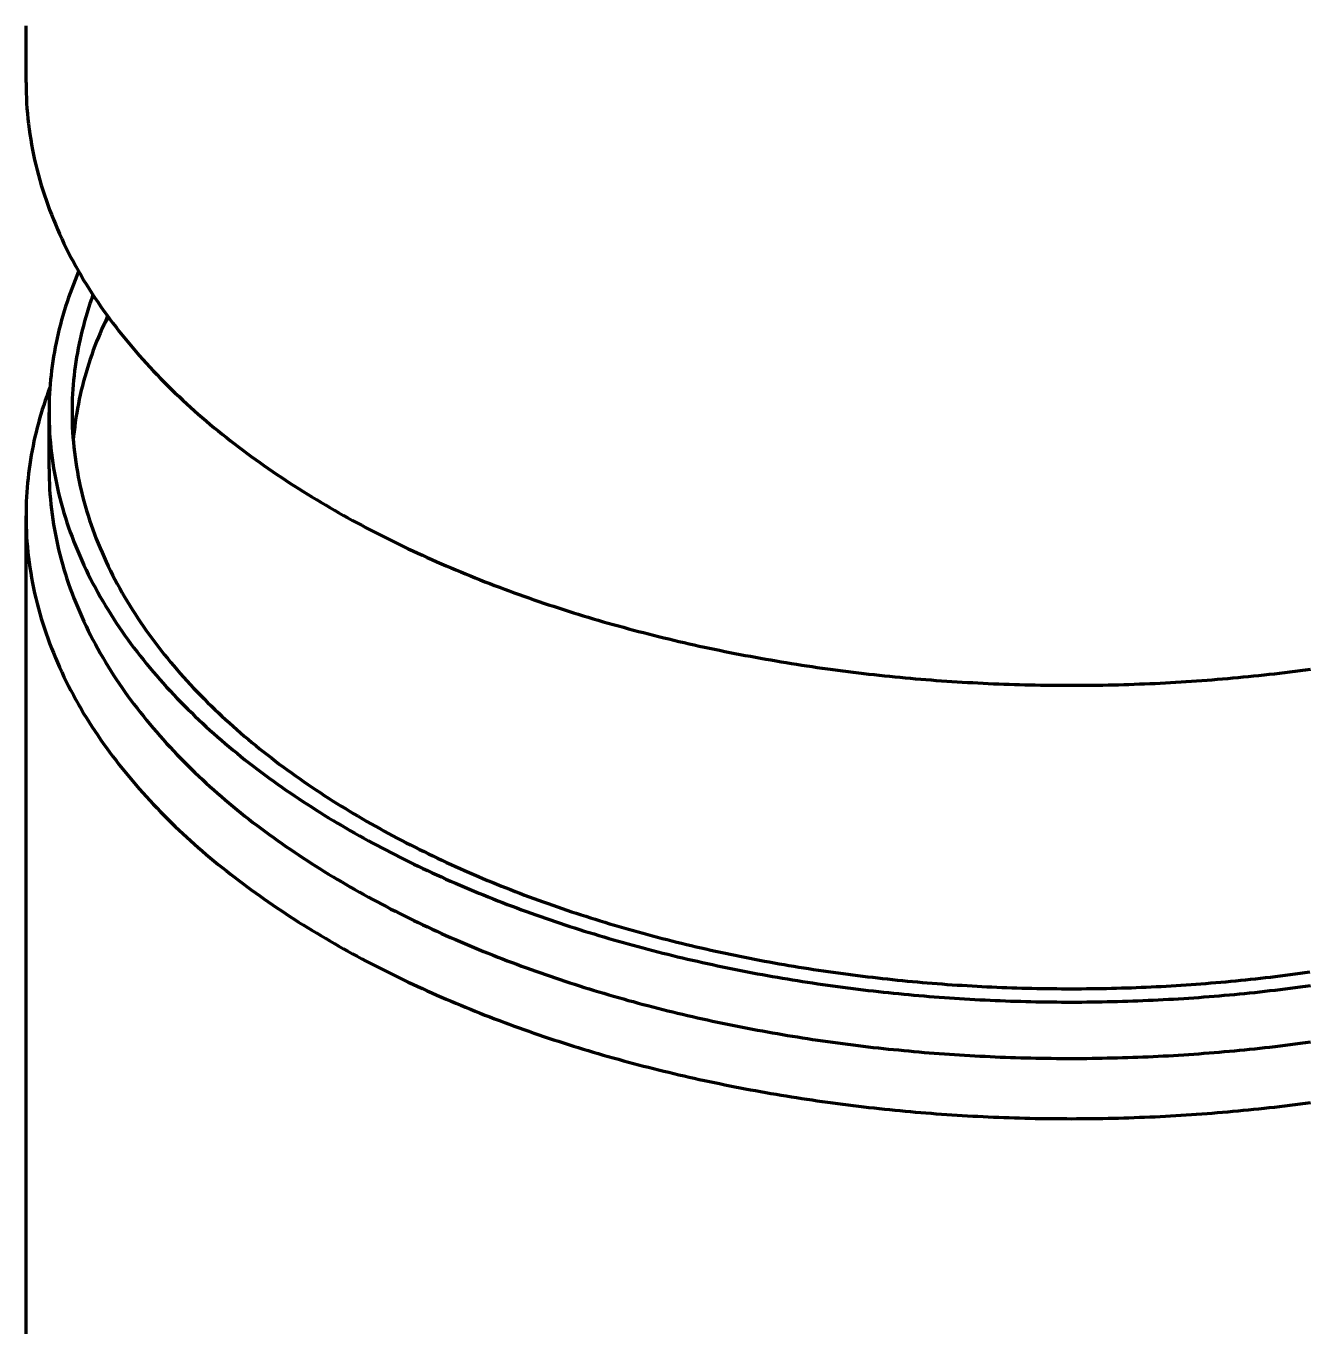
# Model space of a CAD drawing. Header units: millimetres. Extents: x 0 to 594, y 0 to 420.
# Drawn here: x 207.31 to 229.6, y 208.22 to 230.82 of the extents above; entities that cross this region are included whole.
import ezdxf

# ---------------------------------------------------------------- set-up
doc = ezdxf.new("R2010")
doc.units = ezdxf.units.MM
doc.layers.add('01-VISIBLE', color=7, linetype='CONTINUOUS', lineweight=70)

msp = doc.modelspace()

# ---------------------------------------------------------------- linework, layer by layer
at = {"layer": '01-VISIBLE'}
for p, q in [((207.313, 229.838), (207.313, 230.818)), ((207.713, 223.123), (207.713, 224.103)), ((207.313, 206.106), (207.313, 222.306))]:
    msp.add_line(p, q, dxfattribs=at)
for points in [[(207.313, 229.838), (207.313, 229.747), (207.315, 229.657), (207.319, 229.566), (207.323, 229.476), (207.33, 229.385), (207.337, 229.295), (207.346, 229.205), (207.356, 229.115), (207.367, 229.025), (207.38, 228.935), (207.394, 228.846), (207.409, 228.757), (207.426, 228.668), (207.444, 228.579), (207.463, 228.49), (207.484, 228.402), (207.505, 228.314), (207.528, 228.226), (207.553, 228.139), (207.578, 228.052), (207.605, 227.966), (207.632, 227.879), (207.661, 227.794), (207.691, 227.708), (207.723, 227.623), (207.755, 227.539), (207.788, 227.454), (207.823, 227.371), (207.858, 227.287), (207.895, 227.204), (207.933, 227.122), (207.971, 227.04), (208.011, 226.959), (208.052, 226.878), (208.093, 226.797), (208.136, 226.717), (208.179, 226.638), (208.224, 226.559), (208.269, 226.481), (208.315, 226.403), (208.363, 226.325), (208.41, 226.249), (208.459, 226.172), (208.509, 226.096), (208.559, 226.021), (208.61, 225.946), (208.662, 225.872), (208.715, 225.799), (208.769, 225.725), (208.823, 225.653), (208.878, 225.581), (208.933, 225.509), (208.99, 225.438), (209.047, 225.368), (209.104, 225.298), (209.162, 225.229), (209.221, 225.16), (209.281, 225.092), (209.341, 225.024), (209.402, 224.957), (209.463, 224.89), (209.525, 224.824), (209.587, 224.758), (209.65, 224.693), (209.714, 224.629), (209.778, 224.565), (209.843, 224.501), (209.908, 224.438), (209.973, 224.376), (210.039, 224.314), (210.106, 224.252), (210.173, 224.191), (210.24, 224.131), (210.308, 224.071), (210.377, 224.012), (210.445, 223.953), (210.515, 223.894), (210.584, 223.836), (210.654, 223.779), (210.725, 223.722), (210.795, 223.665), (210.867, 223.609), (210.938, 223.554), (211.01, 223.499), (211.082, 223.444), (211.155, 223.39), (211.228, 223.336), (211.301, 223.283), (211.375, 223.231), (211.449, 223.178), (211.523, 223.127), (211.598, 223.075), (211.673, 223.024), (211.748, 222.974), (211.824, 222.924), (211.9, 222.874), (211.976, 222.825), (212.052, 222.777), (212.129, 222.728), (212.206, 222.681), (212.283, 222.633), (212.36, 222.586), (212.438, 222.54), (212.516, 222.494), (212.594, 222.448), (212.673, 222.403), (212.751, 222.358), (212.83, 222.313), (212.909, 222.269), (212.989, 222.226), (213.068, 222.183), (213.148, 222.14), (213.228, 222.097), (213.308, 222.055), (213.389, 222.014), (213.47, 221.972), (213.55, 221.932), (213.631, 221.891), (213.713, 221.851), (213.794, 221.811), (213.876, 221.772), (213.957, 221.733), (214.039, 221.695), (214.122, 221.656), (214.204, 221.619), (214.286, 221.581), (214.369, 221.544), (214.452, 221.507), (214.535, 221.471), (214.618, 221.435), (214.701, 221.399), (214.785, 221.364), (214.868, 221.329), (214.952, 221.295), (215.036, 221.261), (215.12, 221.227), (215.204, 221.193), (215.288, 221.16), (215.373, 221.127), (215.457, 221.095), (215.542, 221.063), (215.627, 221.031), (215.712, 220.999), (215.797, 220.968), (215.882, 220.938), (215.967, 220.907), (216.053, 220.877), (216.138, 220.847), (216.224, 220.818), (216.31, 220.789), (216.396, 220.76), (216.482, 220.732), (216.568, 220.703), (216.654, 220.676), (216.74, 220.648), (216.827, 220.621), (216.913, 220.594), (217, 220.568), (217.086, 220.541), (217.173, 220.516), (217.26, 220.49), (217.347, 220.465), (217.434, 220.44), (217.521, 220.415), (217.609, 220.391), (217.696, 220.367), (217.783, 220.343), (217.871, 220.32), (217.958, 220.296), (218.046, 220.274), (218.134, 220.251), (218.222, 220.229), (218.309, 220.207), (218.397, 220.185), (218.485, 220.164), (218.574, 220.143), (218.662, 220.122), (218.75, 220.102), (218.838, 220.082), (218.927, 220.062), (219.015, 220.042), (219.104, 220.023), (219.192, 220.004), (219.281, 219.985), (219.369, 219.967), (219.458, 219.949), (219.547, 219.931), (219.636, 219.913), (219.725, 219.896), (219.814, 219.879), (219.903, 219.863), (219.992, 219.846), (220.081, 219.83), (220.17, 219.814), (220.259, 219.799), (220.349, 219.783), (220.438, 219.768), (220.527, 219.754), (220.617, 219.739), (220.706, 219.725), (220.796, 219.711), (220.885, 219.698), (220.975, 219.684), (221.065, 219.671), (221.154, 219.658), (221.244, 219.646), (221.334, 219.634), (221.423, 219.622), (221.513, 219.61), (221.603, 219.598), (221.693, 219.587), (221.783, 219.576), (221.873, 219.566), (221.963, 219.555), (222.053, 219.545), (222.143, 219.536), (222.233, 219.526), (222.323, 219.517), (222.413, 219.508), (222.503, 219.499), (222.594, 219.491), (222.684, 219.482), (222.774, 219.474), (222.864, 219.467), (222.955, 219.459), (223.045, 219.452), (223.135, 219.445), (223.225, 219.439), (223.316, 219.432), (223.406, 219.426), (223.497, 219.42), (223.587, 219.415), (223.677, 219.41), (223.768, 219.405), (223.858, 219.4), (223.949, 219.395), (224.039, 219.391), (224.13, 219.387), (224.22, 219.383), (224.311, 219.38), (224.401, 219.377), (224.492, 219.374), (224.582, 219.371), (224.673, 219.369), (224.763, 219.367), (224.854, 219.365), (224.945, 219.363), (225.035, 219.362), (225.126, 219.361), (225.216, 219.36), (225.307, 219.359), (225.397, 219.359), (225.488, 219.359), (225.579, 219.359), (225.669, 219.359), (225.76, 219.36), (225.85, 219.361), (225.941, 219.362), (226.031, 219.364), (226.122, 219.366), (226.213, 219.368), (226.303, 219.37), (226.394, 219.373), (226.484, 219.375), (226.575, 219.379), (226.665, 219.382), (226.756, 219.385), (226.846, 219.389), (226.937, 219.393), (227.027, 219.398), (227.118, 219.402), (227.208, 219.407), (227.298, 219.413), (227.389, 219.418), (227.479, 219.424), (227.57, 219.43), (227.66, 219.436), (227.75, 219.442), (227.841, 219.449), (227.931, 219.456), (228.021, 219.463), (228.112, 219.471), (228.202, 219.479), (228.292, 219.487), (228.382, 219.495), (228.472, 219.504), (228.563, 219.513), (228.653, 219.522), (228.743, 219.531), (228.833, 219.541), (228.923, 219.551), (229.013, 219.561), (229.103, 219.572), (229.193, 219.582), (229.283, 219.594), (229.372, 219.605), (229.462, 219.616), (229.552, 219.628), (229.642, 219.64)], [(208.227, 226.553), (208.196, 226.478), (208.165, 226.403), (208.136, 226.327), (208.107, 226.251), (208.079, 226.174), (208.052, 226.098), (208.026, 226.021), (208.001, 225.943), (207.977, 225.866), (207.954, 225.788), (207.932, 225.709), (207.911, 225.631), (207.891, 225.552), (207.872, 225.473), (207.854, 225.394), (207.837, 225.314), (207.821, 225.234), (207.806, 225.154), (207.793, 225.074), (207.78, 224.994), (207.768, 224.913), (207.758, 224.833), (207.748, 224.752), (207.74, 224.671), (207.733, 224.59), (207.727, 224.509), (207.722, 224.428), (207.718, 224.347), (207.715, 224.265), (207.713, 224.184), (207.713, 224.103)], [(208.477, 226.145), (208.45, 226.069), (208.424, 225.993), (208.4, 225.917), (208.376, 225.841), (208.353, 225.764), (208.331, 225.687), (208.31, 225.609), (208.29, 225.532), (208.271, 225.454), (208.253, 225.375), (208.236, 225.297), (208.221, 225.218), (208.206, 225.14), (208.192, 225.061), (208.179, 224.981), (208.168, 224.902), (208.157, 224.823), (208.148, 224.743), (208.14, 224.663), (208.133, 224.583), (208.126, 224.503), (208.122, 224.423), (208.118, 224.343), (208.115, 224.263), (208.113, 224.183), (208.113, 224.103)], [(208.732, 225.775), (208.698, 225.702), (208.664, 225.629), (208.632, 225.555), (208.6, 225.481), (208.57, 225.407), (208.54, 225.332), (208.511, 225.257), (208.483, 225.181), (208.456, 225.105), (208.43, 225.029), (208.404, 224.952), (208.38, 224.876), (208.357, 224.798), (208.335, 224.721), (208.314, 224.643), (208.293, 224.565), (208.274, 224.487), (208.256, 224.409), (208.239, 224.33), (208.223, 224.251), (208.208, 224.172), (208.194, 224.092), (208.181, 224.013), (208.169, 223.933), (208.159, 223.853), (208.149, 223.773), (208.141, 223.693), (208.133, 223.613)], [(208.747, 225.754), (208.73, 225.726), (208.712, 225.697), (208.695, 225.668), (208.677, 225.639), (208.66, 225.61), (208.643, 225.581)], [(207.729, 224.537), (207.7, 224.461), (207.673, 224.384), (207.646, 224.307), (207.621, 224.229), (207.596, 224.152), (207.573, 224.074), (207.55, 223.995), (207.528, 223.917), (207.508, 223.838), (207.488, 223.759), (207.469, 223.68), (207.451, 223.6), (207.435, 223.52), (207.419, 223.44), (207.405, 223.36), (207.391, 223.28), (207.379, 223.199), (207.367, 223.119), (207.357, 223.038), (207.348, 222.957), (207.339, 222.876), (207.332, 222.795), (207.326, 222.713), (207.321, 222.632), (207.318, 222.551), (207.315, 222.469), (207.313, 222.388), (207.313, 222.306)], [(207.713, 224.103), (207.713, 224.014), (207.715, 223.926), (207.719, 223.837), (207.723, 223.749), (207.729, 223.66), (207.736, 223.572), (207.745, 223.484), (207.755, 223.396), (207.766, 223.308), (207.779, 223.22), (207.792, 223.133), (207.807, 223.045), (207.824, 222.958), (207.841, 222.871), (207.86, 222.785), (207.88, 222.699), (207.901, 222.613), (207.924, 222.527), (207.947, 222.442), (207.972, 222.357), (207.998, 222.272), (208.025, 222.188), (208.054, 222.104), (208.083, 222.02), (208.114, 221.937), (208.145, 221.854), (208.178, 221.772), (208.212, 221.69), (208.246, 221.608), (208.282, 221.527), (208.319, 221.447), (208.357, 221.367), (208.396, 221.287), (208.435, 221.208), (208.476, 221.129), (208.518, 221.051), (208.56, 220.973), (208.604, 220.896), (208.648, 220.82), (208.693, 220.743), (208.739, 220.668), (208.786, 220.593), (208.834, 220.518), (208.882, 220.444), (208.932, 220.37), (208.982, 220.297), (209.033, 220.225), (209.084, 220.153), (209.136, 220.081), (209.189, 220.01), (209.243, 219.94), (209.298, 219.87), (209.353, 219.8), (209.408, 219.731), (209.465, 219.663), (209.522, 219.595), (209.579, 219.528), (209.638, 219.461), (209.696, 219.395), (209.756, 219.329), (209.816, 219.264), (209.876, 219.199), (209.937, 219.135), (209.999, 219.072), (210.061, 219.008), (210.124, 218.946), (210.187, 218.884), (210.25, 218.822), (210.315, 218.761), (210.379, 218.7), (210.444, 218.64), (210.51, 218.581), (210.576, 218.522), (210.642, 218.463), (210.709, 218.405), (210.776, 218.347), (210.844, 218.29), (210.912, 218.233), (210.981, 218.177), (211.049, 218.122), (211.119, 218.066), (211.188, 218.012), (211.258, 217.957), (211.329, 217.903), (211.399, 217.85), (211.47, 217.797), (211.542, 217.745), (211.613, 217.693), (211.686, 217.641), (211.758, 217.59), (211.831, 217.539), (211.904, 217.489), (211.977, 217.439), (212.05, 217.39), (212.124, 217.341), (212.198, 217.293), (212.273, 217.245), (212.348, 217.197), (212.423, 217.15), (212.498, 217.103), (212.573, 217.057), (212.649, 217.011), (212.725, 216.966), (212.801, 216.92), (212.878, 216.876), (212.955, 216.832), (213.031, 216.788), (213.109, 216.744), (213.186, 216.701), (213.264, 216.658), (213.342, 216.616), (213.42, 216.574), (213.498, 216.533), (213.576, 216.492), (213.655, 216.451), (213.734, 216.411), (213.813, 216.371), (213.892, 216.331), (213.972, 216.292), (214.051, 216.253), (214.131, 216.215), (214.211, 216.177), (214.291, 216.139), (214.372, 216.102), (214.452, 216.065), (214.533, 216.028), (214.613, 215.992), (214.694, 215.956), (214.776, 215.92), (214.857, 215.885), (214.938, 215.85), (215.02, 215.816), (215.102, 215.782), (215.184, 215.748), (215.266, 215.715), (215.348, 215.681), (215.43, 215.649), (215.513, 215.616), (215.595, 215.584), (215.678, 215.552), (215.761, 215.521), (215.844, 215.49), (215.927, 215.459), (216.01, 215.429), (216.093, 215.399), (216.177, 215.369), (216.26, 215.34), (216.344, 215.31), (216.428, 215.282), (216.511, 215.253), (216.595, 215.225), (216.68, 215.197), (216.764, 215.17), (216.848, 215.143), (216.932, 215.116), (217.017, 215.089), (217.102, 215.063), (217.186, 215.037), (217.271, 215.011), (217.356, 214.986), (217.441, 214.961), (217.526, 214.936), (217.611, 214.912), (217.696, 214.888), (217.782, 214.864), (217.867, 214.84), (217.953, 214.817), (218.038, 214.794), (218.124, 214.772), (218.209, 214.749), (218.295, 214.727), (218.381, 214.706), (218.467, 214.684), (218.553, 214.663), (218.639, 214.642), (218.725, 214.622), (218.812, 214.601), (218.898, 214.581), (218.984, 214.562), (219.071, 214.542), (219.157, 214.523), (219.244, 214.504), (219.33, 214.486), (219.417, 214.467), (219.504, 214.449), (219.591, 214.432), (219.677, 214.414), (219.764, 214.397), (219.851, 214.38), (219.938, 214.364), (220.025, 214.347), (220.112, 214.331), (220.2, 214.316), (220.287, 214.3), (220.374, 214.285), (220.461, 214.27), (220.549, 214.255), (220.636, 214.241), (220.724, 214.227), (220.811, 214.213), (220.899, 214.199), (220.986, 214.186), (221.074, 214.173), (221.161, 214.16), (221.249, 214.148), (221.337, 214.135), (221.425, 214.123), (221.512, 214.112), (221.6, 214.1), (221.688, 214.089), (221.776, 214.078), (221.864, 214.068), (221.952, 214.057), (222.04, 214.047), (222.128, 214.037), (222.216, 214.028), (222.304, 214.018), (222.392, 214.009), (222.48, 214), (222.569, 213.992), (222.657, 213.984), (222.745, 213.976), (222.833, 213.968), (222.922, 213.96), (223.01, 213.953), (223.098, 213.946), (223.186, 213.939), (223.275, 213.933), (223.363, 213.927), (223.452, 213.921), (223.54, 213.915), (223.628, 213.91), (223.717, 213.904), (223.805, 213.899), (223.894, 213.895), (223.982, 213.89), (224.071, 213.886), (224.159, 213.882), (224.248, 213.879), (224.336, 213.875), (224.425, 213.872), (224.513, 213.869), (224.602, 213.867), (224.69, 213.864), (224.779, 213.862), (224.867, 213.86), (224.956, 213.859), (225.045, 213.858), (225.133, 213.856), (225.222, 213.856), (225.31, 213.855), (225.399, 213.855), (225.487, 213.855), (225.576, 213.855), (225.665, 213.855), (225.753, 213.856), (225.842, 213.857), (225.93, 213.858), (226.019, 213.86), (226.107, 213.861), (226.196, 213.863), (226.285, 213.866), (226.373, 213.868), (226.462, 213.871), (226.55, 213.874), (226.639, 213.877), (226.727, 213.881), (226.816, 213.885), (226.904, 213.889), (226.993, 213.893), (227.081, 213.897), (227.17, 213.902), (227.258, 213.907), (227.346, 213.913), (227.435, 213.918), (227.523, 213.924), (227.612, 213.93), (227.7, 213.936), (227.788, 213.943), (227.877, 213.95), (227.965, 213.957), (228.053, 213.964), (228.141, 213.972), (228.23, 213.98), (228.318, 213.988), (228.406, 213.997), (228.494, 214.005), (228.582, 214.014), (228.67, 214.023), (228.758, 214.033), (228.847, 214.043), (228.935, 214.053), (229.023, 214.063), (229.11, 214.073), (229.198, 214.084), (229.286, 214.095), (229.374, 214.107), (229.462, 214.118), (229.55, 214.13), (229.637, 214.142)], [(208.113, 224.103), (208.113, 224.016), (208.115, 223.93), (208.118, 223.843), (208.123, 223.757), (208.129, 223.67), (208.136, 223.584), (208.144, 223.498), (208.154, 223.412), (208.165, 223.326), (208.177, 223.24), (208.191, 223.155), (208.205, 223.069), (208.221, 222.984), (208.238, 222.899), (208.257, 222.815), (208.276, 222.73), (208.297, 222.646), (208.319, 222.562), (208.342, 222.479), (208.366, 222.396), (208.392, 222.313), (208.418, 222.231), (208.446, 222.149), (208.475, 222.067), (208.505, 221.986), (208.535, 221.905), (208.567, 221.824), (208.6, 221.744), (208.634, 221.665), (208.669, 221.585), (208.705, 221.507), (208.742, 221.428), (208.78, 221.351), (208.819, 221.273), (208.859, 221.196), (208.9, 221.12), (208.941, 221.044), (208.984, 220.969), (209.027, 220.894), (209.071, 220.819), (209.116, 220.745), (209.162, 220.672), (209.209, 220.599), (209.256, 220.526), (209.304, 220.454), (209.353, 220.383), (209.403, 220.312), (209.453, 220.242), (209.504, 220.172), (209.556, 220.102), (209.609, 220.033), (209.662, 219.965), (209.716, 219.897), (209.77, 219.83), (209.825, 219.763), (209.881, 219.697), (209.937, 219.631), (209.994, 219.566), (210.052, 219.501), (210.11, 219.437), (210.168, 219.373), (210.227, 219.31), (210.287, 219.247), (210.347, 219.185), (210.408, 219.123), (210.469, 219.062), (210.531, 219.001), (210.593, 218.941), (210.656, 218.881), (210.719, 218.822), (210.783, 218.763), (210.847, 218.705), (210.911, 218.647), (210.976, 218.59), (211.042, 218.533), (211.107, 218.477), (211.173, 218.421), (211.24, 218.366), (211.307, 218.311), (211.374, 218.256), (211.442, 218.202), (211.51, 218.149), (211.578, 218.096), (211.647, 218.043), (211.716, 217.991), (211.786, 217.939), (211.855, 217.888), (211.926, 217.837), (211.996, 217.787), (212.067, 217.737), (212.138, 217.687), (212.209, 217.638), (212.281, 217.59), (212.353, 217.541), (212.425, 217.494), (212.497, 217.446), (212.57, 217.399), (212.643, 217.353), (212.716, 217.307), (212.79, 217.261), (212.864, 217.216), (212.938, 217.171), (213.012, 217.126), (213.087, 217.082), (213.161, 217.039), (213.236, 216.995), (213.312, 216.953), (213.387, 216.91), (213.463, 216.868), (213.539, 216.826), (213.615, 216.785), (213.691, 216.744), (213.767, 216.703), (213.844, 216.663), (213.921, 216.623), (213.998, 216.584), (214.075, 216.545), (214.153, 216.506), (214.231, 216.468), (214.308, 216.43), (214.386, 216.393), (214.465, 216.355), (214.543, 216.318), (214.621, 216.282), (214.7, 216.246), (214.779, 216.21), (214.858, 216.175), (214.937, 216.14), (215.016, 216.105), (215.096, 216.07), (215.176, 216.036), (215.255, 216.003), (215.335, 215.969), (215.415, 215.936), (215.495, 215.904), (215.576, 215.871), (215.656, 215.839), (215.737, 215.808), (215.817, 215.776), (215.898, 215.745), (215.979, 215.714), (216.06, 215.684), (216.142, 215.654), (216.223, 215.624), (216.304, 215.595), (216.386, 215.566), (216.468, 215.537), (216.549, 215.509), (216.631, 215.48), (216.713, 215.453), (216.795, 215.425), (216.877, 215.398), (216.96, 215.371), (217.042, 215.344), (217.125, 215.318), (217.207, 215.292), (217.29, 215.267), (217.373, 215.241), (217.456, 215.216), (217.539, 215.191), (217.622, 215.167), (217.705, 215.143), (217.788, 215.119), (217.871, 215.095), (217.955, 215.072), (218.038, 215.049), (218.122, 215.026), (218.205, 215.004), (218.289, 214.982), (218.373, 214.96), (218.457, 214.939), (218.541, 214.917), (218.625, 214.896), (218.709, 214.876), (218.793, 214.855), (218.877, 214.835), (218.962, 214.815), (219.046, 214.796), (219.13, 214.777), (219.215, 214.758), (219.299, 214.739), (219.384, 214.721), (219.469, 214.702), (219.553, 214.685), (219.638, 214.667), (219.723, 214.65), (219.808, 214.633), (219.893, 214.616), (219.978, 214.599), (220.063, 214.583), (220.148, 214.567), (220.233, 214.552), (220.318, 214.536), (220.403, 214.521), (220.489, 214.506), (220.574, 214.491), (220.66, 214.477), (220.745, 214.463), (220.83, 214.449), (220.916, 214.436), (221.002, 214.422), (221.087, 214.409), (221.173, 214.397), (221.258, 214.384), (221.344, 214.372), (221.43, 214.36), (221.516, 214.348), (221.602, 214.337), (221.687, 214.326), (221.773, 214.315), (221.859, 214.304), (221.945, 214.294), (222.031, 214.284), (222.117, 214.274), (222.203, 214.264), (222.289, 214.255), (222.375, 214.246), (222.462, 214.237), (222.548, 214.228), (222.634, 214.22), (222.72, 214.212), (222.806, 214.204), (222.893, 214.196), (222.979, 214.189), (223.065, 214.182), (223.151, 214.175), (223.238, 214.168), (223.324, 214.162), (223.41, 214.156), (223.497, 214.15), (223.583, 214.145), (223.67, 214.139), (223.756, 214.134), (223.843, 214.129), (223.929, 214.125), (224.016, 214.121), (224.102, 214.117), (224.188, 214.113), (224.275, 214.109), (224.362, 214.106), (224.448, 214.103), (224.535, 214.1), (224.621, 214.097), (224.708, 214.095), (224.794, 214.093), (224.881, 214.091), (224.967, 214.09), (225.054, 214.088), (225.141, 214.087), (225.227, 214.087), (225.314, 214.086), (225.4, 214.086), (225.487, 214.086), (225.573, 214.086), (225.66, 214.086), (225.747, 214.087), (225.833, 214.088), (225.92, 214.089), (226.006, 214.091), (226.093, 214.092), (226.179, 214.094), (226.266, 214.096), (226.353, 214.099), (226.439, 214.102), (226.526, 214.104), (226.612, 214.108), (226.699, 214.111), (226.785, 214.115), (226.872, 214.119), (226.958, 214.123), (227.045, 214.127), (227.131, 214.132), (227.218, 214.137), (227.304, 214.142), (227.39, 214.148), (227.477, 214.153), (227.563, 214.159), (227.65, 214.166), (227.736, 214.172), (227.822, 214.179), (227.909, 214.186), (227.995, 214.193), (228.081, 214.2), (228.167, 214.208), (228.254, 214.216), (228.34, 214.224), (228.426, 214.233), (228.512, 214.242), (228.598, 214.251), (228.684, 214.26), (228.77, 214.269), (228.856, 214.279), (228.942, 214.289), (229.028, 214.299), (229.114, 214.31), (229.2, 214.321), (229.286, 214.332), (229.372, 214.343), (229.458, 214.355), (229.543, 214.367), (229.629, 214.379)], [(207.713, 223.123), (207.713, 223.034), (207.715, 222.946), (207.719, 222.857), (207.723, 222.769), (207.729, 222.68), (207.736, 222.592), (207.745, 222.504), (207.755, 222.416), (207.766, 222.328), (207.779, 222.24), (207.792, 222.153), (207.807, 222.066), (207.824, 221.978), (207.841, 221.892), (207.86, 221.805), (207.88, 221.719), (207.901, 221.633), (207.924, 221.547), (207.947, 221.462), (207.972, 221.377), (207.998, 221.292), (208.025, 221.208), (208.054, 221.124), (208.083, 221.04), (208.114, 220.957), (208.145, 220.874), (208.178, 220.792), (208.212, 220.71), (208.246, 220.629), (208.282, 220.548), (208.319, 220.467), (208.357, 220.387), (208.396, 220.307), (208.435, 220.228), (208.476, 220.15), (208.518, 220.071), (208.56, 219.994), (208.604, 219.916), (208.648, 219.84), (208.693, 219.764), (208.739, 219.688), (208.786, 219.613), (208.834, 219.538), (208.882, 219.464), (208.932, 219.39), (208.982, 219.317), (209.033, 219.245), (209.084, 219.173), (209.136, 219.101), (209.189, 219.03), (209.243, 218.96), (209.298, 218.89), (209.353, 218.821), (209.408, 218.752), (209.465, 218.683), (209.522, 218.616), (209.579, 218.548), (209.638, 218.481), (209.696, 218.415), (209.756, 218.35), (209.816, 218.284), (209.876, 218.22), (209.937, 218.155), (209.999, 218.092), (210.061, 218.029), (210.124, 217.966), (210.187, 217.904), (210.25, 217.842), (210.315, 217.781), (210.379, 217.721), (210.444, 217.661), (210.51, 217.601), (210.576, 217.542), (210.642, 217.483), (210.709, 217.425), (210.776, 217.367), (210.844, 217.31), (210.912, 217.254), (210.981, 217.197), (211.049, 217.142), (211.119, 217.087), (211.188, 217.032), (211.258, 216.977), (211.329, 216.924), (211.399, 216.87), (211.47, 216.817), (211.542, 216.765), (211.613, 216.713), (211.686, 216.661), (211.758, 216.61), (211.831, 216.56), (211.904, 216.509), (211.977, 216.46), (212.05, 216.41), (212.124, 216.361), (212.198, 216.313), (212.273, 216.265), (212.348, 216.217), (212.423, 216.17), (212.498, 216.123), (212.573, 216.077), (212.649, 216.031), (212.725, 215.986), (212.801, 215.941), (212.878, 215.896), (212.955, 215.852), (213.031, 215.808), (213.109, 215.764), (213.186, 215.721), (213.264, 215.679), (213.342, 215.636), (213.42, 215.595), (213.498, 215.553), (213.576, 215.512), (213.655, 215.471), (213.734, 215.431), (213.813, 215.391), (213.892, 215.351), (213.972, 215.312), (214.051, 215.273), (214.131, 215.235), (214.211, 215.197), (214.291, 215.159), (214.372, 215.122), (214.452, 215.085), (214.533, 215.048), (214.613, 215.012), (214.694, 214.976), (214.776, 214.941), (214.857, 214.905), (214.938, 214.871), (215.02, 214.836), (215.102, 214.802), (215.184, 214.768), (215.266, 214.735), (215.348, 214.702), (215.43, 214.669), (215.513, 214.636), (215.595, 214.604), (215.678, 214.573), (215.761, 214.541), (215.844, 214.51), (215.927, 214.479), (216.01, 214.449), (216.093, 214.419), (216.177, 214.389), (216.26, 214.36), (216.344, 214.331), (216.428, 214.302), (216.511, 214.273), (216.595, 214.245), (216.68, 214.217), (216.764, 214.19), (216.848, 214.163), (216.932, 214.136), (217.017, 214.109), (217.102, 214.083), (217.186, 214.057), (217.271, 214.031), (217.356, 214.006), (217.441, 213.981), (217.526, 213.956), (217.611, 213.932), (217.696, 213.908), (217.782, 213.884), (217.867, 213.861), (217.953, 213.837), (218.038, 213.814), (218.124, 213.792), (218.209, 213.77), (218.295, 213.748), (218.381, 213.726), (218.467, 213.704), (218.553, 213.683), (218.639, 213.662), (218.725, 213.642), (218.812, 213.622), (218.898, 213.602), (218.984, 213.582), (219.071, 213.562), (219.157, 213.543), (219.244, 213.524), (219.33, 213.506), (219.417, 213.488), (219.504, 213.47), (219.591, 213.452), (219.677, 213.435), (219.764, 213.417), (219.851, 213.4), (219.938, 213.384), (220.025, 213.368), (220.112, 213.352), (220.2, 213.336), (220.287, 213.32), (220.374, 213.305), (220.461, 213.29), (220.549, 213.275), (220.636, 213.261), (220.724, 213.247), (220.811, 213.233), (220.899, 213.219), (220.986, 213.206), (221.074, 213.193), (221.161, 213.18), (221.249, 213.168), (221.337, 213.156), (221.425, 213.144), (221.512, 213.132), (221.6, 213.12), (221.688, 213.109), (221.776, 213.098), (221.864, 213.088), (221.952, 213.077), (222.04, 213.067), (222.128, 213.057), (222.216, 213.048), (222.304, 213.038), (222.392, 213.029), (222.48, 213.021), (222.569, 213.012), (222.657, 213.004), (222.745, 212.996), (222.833, 212.988), (222.922, 212.98), (223.01, 212.973), (223.098, 212.966), (223.186, 212.96), (223.275, 212.953), (223.363, 212.947), (223.452, 212.941), (223.54, 212.935), (223.628, 212.93), (223.717, 212.925), (223.805, 212.92), (223.894, 212.915), (223.982, 212.911), (224.071, 212.906), (224.159, 212.903), (224.248, 212.899), (224.336, 212.896), (224.425, 212.892), (224.513, 212.89), (224.602, 212.887), (224.69, 212.885), (224.779, 212.883), (224.867, 212.881), (224.956, 212.879), (225.045, 212.878), (225.133, 212.877), (225.222, 212.876), (225.31, 212.875), (225.399, 212.875), (225.487, 212.875), (225.576, 212.875), (225.665, 212.876), (225.753, 212.876), (225.842, 212.877), (225.93, 212.878), (226.019, 212.88), (226.107, 212.882), (226.196, 212.884), (226.285, 212.886), (226.373, 212.888), (226.462, 212.891), (226.55, 212.894), (226.639, 212.897), (226.727, 212.901), (226.816, 212.905), (226.904, 212.909), (226.993, 212.913), (227.081, 212.918), (227.17, 212.922), (227.258, 212.927), (227.346, 212.933), (227.435, 212.938), (227.523, 212.944), (227.612, 212.95), (227.7, 212.957), (227.788, 212.963), (227.877, 212.97), (227.965, 212.977), (228.053, 212.985), (228.141, 212.992), (228.23, 213), (228.318, 213.008), (228.406, 213.017), (228.494, 213.025), (228.582, 213.034), (228.67, 213.044), (228.758, 213.053), (228.847, 213.063), (228.935, 213.073), (229.023, 213.083), (229.11, 213.094), (229.198, 213.104), (229.286, 213.116), (229.374, 213.127), (229.462, 213.138), (229.55, 213.15), (229.637, 213.162)], [(207.313, 222.306), (207.313, 222.216), (207.315, 222.125), (207.319, 222.035), (207.323, 221.944), (207.33, 221.854), (207.337, 221.764), (207.346, 221.674), (207.356, 221.583), (207.367, 221.494), (207.38, 221.404), (207.394, 221.314), (207.409, 221.225), (207.426, 221.136), (207.444, 221.047), (207.463, 220.959), (207.484, 220.871), (207.505, 220.783), (207.528, 220.695), (207.553, 220.608), (207.578, 220.521), (207.605, 220.434), (207.632, 220.348), (207.661, 220.262), (207.691, 220.177), (207.723, 220.092), (207.755, 220.007), (207.788, 219.923), (207.823, 219.839), (207.858, 219.756), (207.895, 219.673), (207.933, 219.591), (207.971, 219.509), (208.011, 219.427), (208.052, 219.346), (208.093, 219.266), (208.136, 219.186), (208.179, 219.107), (208.224, 219.028), (208.269, 218.949), (208.315, 218.871), (208.363, 218.794), (208.41, 218.717), (208.459, 218.641), (208.509, 218.565), (208.559, 218.49), (208.61, 218.415), (208.662, 218.341), (208.715, 218.267), (208.769, 218.194), (208.823, 218.122), (208.878, 218.05), (208.933, 217.978), (208.99, 217.907), (209.047, 217.837), (209.104, 217.767), (209.162, 217.697), (209.221, 217.629), (209.281, 217.56), (209.341, 217.493), (209.402, 217.425), (209.463, 217.359), (209.525, 217.293), (209.587, 217.227), (209.65, 217.162), (209.714, 217.097), (209.778, 217.033), (209.843, 216.97), (209.908, 216.907), (209.973, 216.844), (210.039, 216.782), (210.106, 216.721), (210.173, 216.66), (210.24, 216.6), (210.308, 216.54), (210.377, 216.48), (210.445, 216.421), (210.515, 216.363), (210.584, 216.305), (210.654, 216.247), (210.725, 216.19), (210.795, 216.134), (210.867, 216.078), (210.938, 216.022), (211.01, 215.967), (211.082, 215.913), (211.155, 215.859), (211.228, 215.805), (211.301, 215.752), (211.375, 215.699), (211.449, 215.647), (211.523, 215.595), (211.598, 215.544), (211.673, 215.493), (211.748, 215.443), (211.824, 215.393), (211.9, 215.343), (211.976, 215.294), (212.052, 215.245), (212.129, 215.197), (212.206, 215.149), (212.283, 215.102), (212.36, 215.055), (212.438, 215.008), (212.516, 214.962), (212.594, 214.917), (212.673, 214.871), (212.751, 214.827), (212.83, 214.782), (212.909, 214.738), (212.989, 214.694), (213.068, 214.651), (213.148, 214.608), (213.228, 214.566), (213.308, 214.524), (213.389, 214.482), (213.47, 214.441), (213.55, 214.4), (213.631, 214.36), (213.713, 214.32), (213.794, 214.28), (213.876, 214.241), (213.957, 214.202), (214.039, 214.163), (214.122, 214.125), (214.204, 214.087), (214.286, 214.05), (214.369, 214.013), (214.452, 213.976), (214.535, 213.94), (214.618, 213.904), (214.701, 213.868), (214.785, 213.833), (214.868, 213.798), (214.952, 213.763), (215.036, 213.729), (215.12, 213.695), (215.204, 213.662), (215.288, 213.629), (215.373, 213.596), (215.457, 213.563), (215.542, 213.531), (215.627, 213.5), (215.712, 213.468), (215.797, 213.437), (215.882, 213.406), (215.967, 213.376), (216.053, 213.346), (216.138, 213.316), (216.224, 213.287), (216.31, 213.258), (216.396, 213.229), (216.482, 213.2), (216.568, 213.172), (216.654, 213.144), (216.74, 213.117), (216.827, 213.09), (216.913, 213.063), (217, 213.036), (217.086, 213.01), (217.173, 212.984), (217.26, 212.959), (217.347, 212.933), (217.434, 212.908), (217.521, 212.884), (217.609, 212.859), (217.696, 212.835), (217.783, 212.812), (217.871, 212.788), (217.958, 212.765), (218.046, 212.742), (218.134, 212.72), (218.222, 212.698), (218.309, 212.676), (218.397, 212.654), (218.485, 212.633), (218.574, 212.612), (218.662, 212.591), (218.75, 212.57), (218.838, 212.55), (218.927, 212.531), (219.015, 212.511), (219.104, 212.492), (219.192, 212.473), (219.281, 212.454), (219.369, 212.436), (219.458, 212.418), (219.547, 212.4), (219.636, 212.382), (219.725, 212.365), (219.814, 212.348), (219.903, 212.331), (219.992, 212.315), (220.081, 212.299), (220.17, 212.283), (220.259, 212.267), (220.349, 212.252), (220.438, 212.237), (220.527, 212.222), (220.617, 212.208), (220.706, 212.194), (220.796, 212.18), (220.885, 212.166), (220.975, 212.153), (221.065, 212.14), (221.154, 212.127), (221.244, 212.114), (221.334, 212.102), (221.423, 212.09), (221.513, 212.079), (221.603, 212.067), (221.693, 212.056), (221.783, 212.045), (221.873, 212.034), (221.963, 212.024), (222.053, 212.014), (222.143, 212.004), (222.233, 211.995), (222.323, 211.985), (222.413, 211.976), (222.503, 211.968), (222.594, 211.959), (222.684, 211.951), (222.774, 211.943), (222.864, 211.935), (222.955, 211.928), (223.045, 211.921), (223.135, 211.914), (223.225, 211.907), (223.316, 211.901), (223.406, 211.895), (223.497, 211.889), (223.587, 211.884), (223.677, 211.878), (223.768, 211.873), (223.858, 211.869), (223.949, 211.864), (224.039, 211.86), (224.13, 211.856), (224.22, 211.852), (224.311, 211.849), (224.401, 211.845), (224.492, 211.842), (224.582, 211.84), (224.673, 211.837), (224.763, 211.835), (224.854, 211.833), (224.945, 211.832), (225.035, 211.83), (225.126, 211.829), (225.216, 211.828), (225.307, 211.828), (225.397, 211.828), (225.488, 211.827), (225.579, 211.828), (225.669, 211.828), (225.76, 211.829), (225.85, 211.83), (225.941, 211.831), (226.031, 211.833), (226.122, 211.834), (226.213, 211.836), (226.303, 211.839), (226.394, 211.841), (226.484, 211.844), (226.575, 211.847), (226.665, 211.851), (226.756, 211.854), (226.846, 211.858), (226.937, 211.862), (227.027, 211.866), (227.118, 211.871), (227.208, 211.876), (227.298, 211.881), (227.389, 211.887), (227.479, 211.892), (227.57, 211.898), (227.66, 211.905), (227.75, 211.911), (227.841, 211.918), (227.931, 211.925), (228.021, 211.932), (228.112, 211.94), (228.202, 211.948), (228.292, 211.956), (228.382, 211.964), (228.472, 211.973), (228.563, 211.981), (228.653, 211.991), (228.743, 212), (228.833, 212.01), (228.923, 212.02), (229.013, 212.03), (229.103, 212.04), (229.193, 212.051), (229.283, 212.062), (229.372, 212.074), (229.462, 212.085), (229.552, 212.097), (229.642, 212.109)]]:
    msp.add_lwpolyline(points, dxfattribs=at)

doc.saveas('drawing.dxf')
